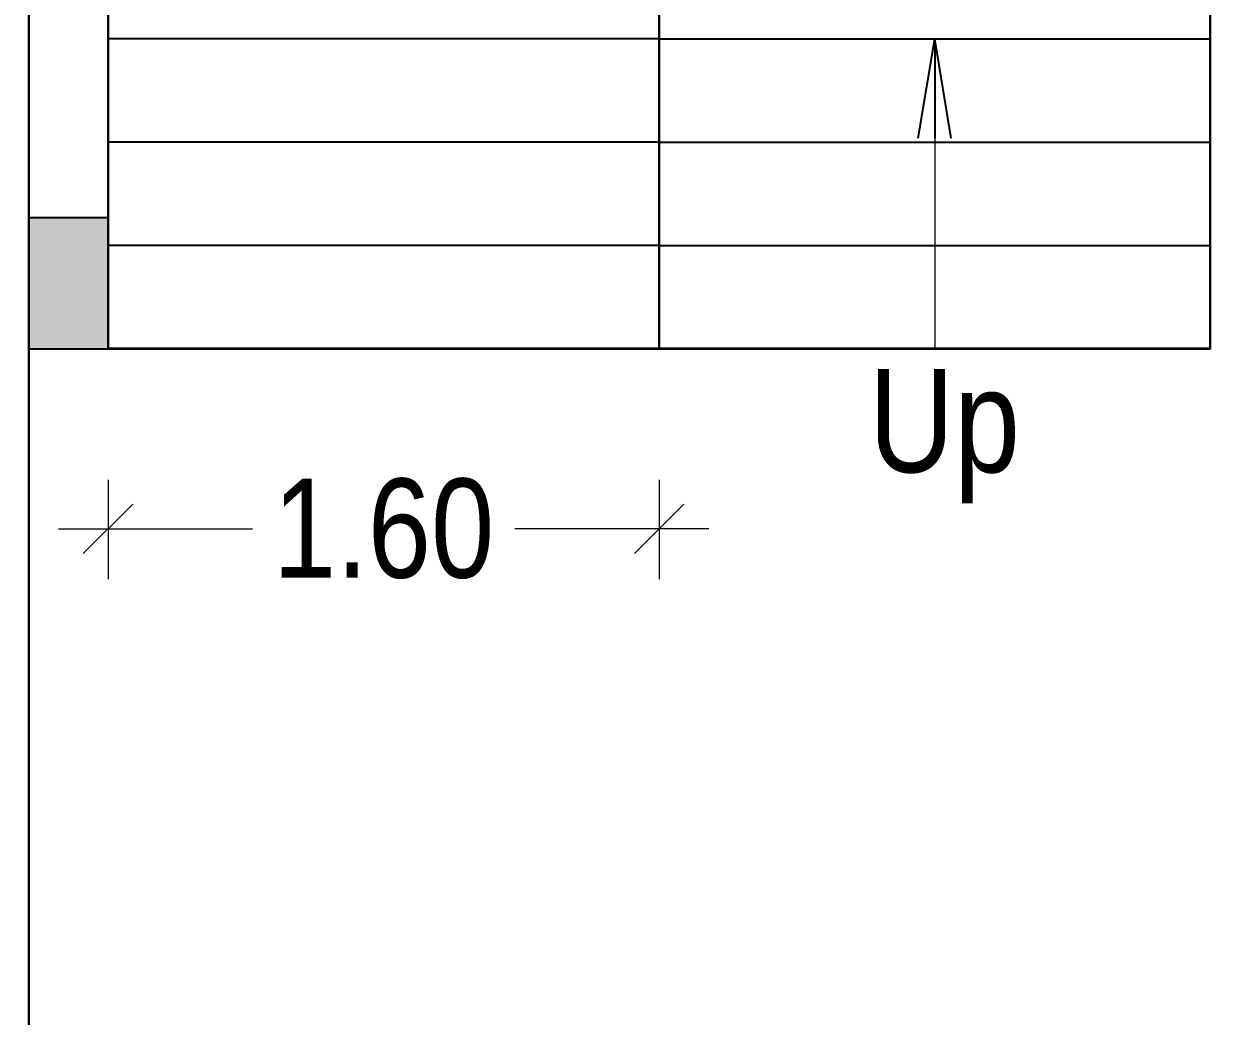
# Model space of a CAD drawing. Header units: metres. Extents: x 2865 to 2957, y -495 to -392.
# Drawn here: x 2871.304 to 2874.749, y -437.315 to -434.433 of the extents above; entities that cross this region are included whole.
import ezdxf

# ---------------------------------------------------------------- set-up
doc = ezdxf.new("R2010")
doc.units = ezdxf.units.M
doc.header["$LTSCALE"] = 12.7
doc.layers.get('Defpoints').update_dxf_attribs({"color": 140})
for name, color, linetype, lineweight in [('A-Flor-Strs', 31, 'Continuous', 25), ('BLK_1_FLR_0_STAIR_1', 7, 'Continuous', 25), ('BLK_1_FLR_0_STAIR_1_FLIGHT_1', 7, 'Continuous', 25), ('BLK_1_FLR_0_STAIR_1_FLIGHT_2', 7, 'Continuous', 25)]:
    doc.layers.add(name, color=color, linetype=linetype, lineweight=lineweight)
for name, color, linetype in [('BLK_0_FLR_0_COVERED_PARKING', 7, 'Continuous'), ('BLK_1_COVERED_AREA', 7, 'Continuous'), ('BLK_1_FLR_0_EXIT_WIDTH_STAIR', 7, 'Continuous'), ('BLK_1_FLR_0_STILT', 7, 'Continuous'), ('BLK_1_LVL_0_BLDG_FOOT_PRINT', 7, 'Continuous'), ('BLK_1_LVL_0_SIDE_SETBACK2', 7, 'Continuous')]:
    doc.layers.add(name, color=color, linetype=linetype)
doc.styles.add('Annotative', font='ARIALN.TTF')
doc.dimstyles.new('BLD OUTER', dxfattribs={"dimscale": 0.096, "dimtxt": 3, "dimasz": 1.5, "dimexe": 1.524, "dimexo": 3.96875, "dimgap": 0.889, "dimtad": 0, "dimzin": 0, "dimdsep": 46, "dimtxsty": 'Annotative', "dimblk": 'OBLIQUE', "dimcen": 0, "dimdle": 1.5, "dimclrd": 256, "dimadec": 0, "dimazin": 0, "dimtfac": 1, "dimtofl": 0, "dimtmove": 0, "dimatfit": 3, "dimldrblk": 'OPEN', "dimfxl": 0, "dimtolj": 1, "dimtzin": 0, "dimlwd": 18, "dimlwe": 18, "dimarcsym": 0})

# ---------------------------------------------------------------- blocks, each defined once
blk = doc.blocks.new('A$C1E8F6F30')
h = blk.add_hatch(color=256)
h.dxf.hatch_style = 1
h.paths.add_polyline_path([(0, 0), (-0.23, 0), (-0.23, -0.38), (0, -0.38)])
blk.add_lwpolyline([(-0.23, -0.38), (0, -0.38), (0, 0), (-0.23, 0)], close=True)
blk = doc.blocks.new('A$C43C371B0')
at = {"lineweight": 15}
h = blk.add_hatch(color=8, dxfattribs=at)
edge = h.paths.add_edge_path(flags=16)
edge.add_ellipse((3.3888, -0.0123), major_axis=(0, -0.00177), ratio=0.5, start_angle=173.0752, end_angle=255.4624)
edge.add_line((3.388, -0.0119), (3.388, -0.02))
edge.add_line((3.388, -0.02), (3.3869, -0.02))
edge.add_line((3.3869, -0.02), (3.3869, -0.0122))
edge.add_ellipse((3.3857, -0.013), major_axis=(0, -0.00259), ratio=0.5, start_angle=109.0926, end_angle=187.0138)
edge.add_line((3.3855, -0.0105), (3.3855, -0.0199))
edge.add_line((3.3855, -0.0199), (3.3845, -0.0199))
edge.add_line((3.3845, -0.0199), (3.3845, -0.0262))
edge.add_line((3.3845, -0.0262), (3.3842, -0.0262))
edge.add_line((3.3842, -0.0262), (3.3842, -0.027))
edge.add_ellipse((3.3898, -0.0189), major_axis=(0, -0.0139), ratio=0.5, start_angle=-54.3478, end_angle=-19.2121)
edge.add_ellipse((3.3888, -0.0205), major_axis=(0, -0.0118), ratio=0.5, start_angle=-12.9228, end_angle=16.0502)
edge.add_ellipse((3.3892, -0.0233), major_axis=(0, -0.00891), ratio=0.5, start_angle=16.0502, end_angle=75.0584)
edge.add_ellipse((3.3861, -0.0217), major_axis=(0, -0.0154), ratio=0.5, start_angle=75.465, end_angle=87.697)
edge.add_line((3.3938, -0.0223), (3.3938, -0.0111))
edge.add_ellipse((3.3943, -0.0111), major_axis=(0, -0.00115), ratio=0.5, start_angle=90, end_angle=270, ccw=False)
edge.add_line((3.3949, -0.0111), (3.3949, -0.0234))
edge.add_ellipse((3.3978, -0.0234), major_axis=(0, -0.00581), ratio=0.5, start_angle=-90, end_angle=90)
edge.add_line((3.4007, -0.0234), (3.4007, -0.0112))
edge.add_ellipse((3.4013, -0.0112), major_axis=(0, -0.00107), ratio=0.5, start_angle=90, end_angle=270, ccw=False)
edge.add_line((3.4018, -0.0112), (3.4018, -0.0201))
edge.add_ellipse((3.4035, -0.0201), major_axis=(0, -0.00344), ratio=0.5, start_angle=-90, end_angle=90)
edge.add_line((3.4052, -0.0201), (3.4052, -0.0142))
edge.add_ellipse((3.4058, -0.0142), major_axis=(0, -0.00107), ratio=0.5, start_angle=90, end_angle=270, ccw=False)
edge.add_line((3.4063, -0.0142), (3.4063, -0.0179))
edge.add_ellipse((3.4071, -0.0177), major_axis=(0, -0.00157), ratio=0.5, start_angle=-83.4027, end_angle=2.5647)
edge.add_ellipse((3.4069, -0.0169), major_axis=(0, -0.00237), ratio=0.5, start_angle=8.9401, end_angle=73.4184)
edge.add_ellipse((3.4071, -0.0158), major_axis=(0, -0.00263), ratio=0.5, start_angle=369.3553, end_angle=408.8734, ccw=False)
edge.add_ellipse((3.4074, -0.0179), major_axis=(0, -0.000606), ratio=0.5, start_angle=277.7314, end_angle=347.0675, ccw=False)
edge.add_line((3.4071, -0.0179), (3.4071, -0.0142))
edge.add_ellipse((3.4057, -0.0142), major_axis=(0, -0.00272), ratio=0.5, start_angle=90, end_angle=270)
edge.add_line((3.4043, -0.0142), (3.4043, -0.0201))
edge.add_ellipse((3.4038, -0.0201), major_axis=(0, -0.000963), ratio=0.5, start_angle=270, end_angle=450, ccw=False)
edge.add_line((3.4034, -0.0201), (3.4034, -0.0112))
edge.add_ellipse((3.4011, -0.0112), major_axis=(0, -0.00459), ratio=0.5, start_angle=90, end_angle=270)
edge.add_line((3.3988, -0.0112), (3.3988, -0.0234))
edge.add_ellipse((3.3982, -0.0234), major_axis=(0, -0.00117), ratio=0.5, start_angle=270, end_angle=450, ccw=False)
edge.add_line((3.3976, -0.0234), (3.3976, -0.0112))
edge.add_ellipse((3.3943, -0.0112), major_axis=(0, -0.00664), ratio=0.5, start_angle=90, end_angle=270)
edge.add_line((3.391, -0.0112), (3.391, -0.0232))
edge.add_ellipse((3.3905, -0.0232), major_axis=(0, -0.00095), ratio=0.5, start_angle=0, end_angle=90, ccw=False)
edge.add_line((3.3905, -0.0242), (3.3894, -0.0242))
edge.add_ellipse((3.3894, -0.0232), major_axis=(0, -0.00095), ratio=0.5, start_angle=270, end_angle=360, ccw=False)
edge.add_line((3.3889, -0.0232), (3.3889, -0.0105))
edge.add_line((3.3889, -0.0105), (3.3889, -0.0105))
edge = h.paths.add_edge_path(flags=16)
edge.add_line((3.3905, -0.0051), (3.3896, -0.0071))
edge.add_line((3.3896, -0.0071), (3.388, -0.0071))
edge.add_ellipse((3.3873, -0.008), major_axis=(0, -0.00172), ratio=0.5, start_angle=123.4845, end_angle=146.5155)
edge.add_line((3.3878, -0.0066), (3.3878, -0.0047))
edge.add_ellipse((3.3873, -0.0033), major_axis=(0, -0.00166), ratio=0.5, start_angle=34.9708, end_angle=325.0292)
edge.add_line((3.3868, -0.0047), (3.3868, -0.0066))
edge.add_ellipse((3.3873, -0.008), major_axis=(0, -0.00172), ratio=0.5, start_angle=213.4845, end_angle=236.5155)
edge.add_line((3.3866, -0.0071), (3.385, -0.0071))
edge.add_line((3.385, -0.0071), (3.3841, -0.0051))
edge.add_ellipse((3.3837, -0.0057), major_axis=(0, -0.00095), ratio=0.5, start_angle=131.3596, end_angle=311.3596)
edge.add_line((3.3834, -0.0063), (3.3845, -0.009))
edge.add_line((3.3845, -0.009), (3.3866, -0.009))
edge.add_ellipse((3.3873, -0.008), major_axis=(0, -0.00172), ratio=0.5, start_angle=-56.5155, end_angle=56.5155)
edge.add_line((3.388, -0.009), (3.39, -0.009))
edge.add_line((3.39, -0.009), (3.3912, -0.0063))
edge.add_ellipse((3.3908, -0.0057), major_axis=(0, -0.00095), ratio=0.5, start_angle=48.6404, end_angle=228.6404)
h.paths.add_polyline_path([(3.3813, -0.0217), (3.3813, -0.0095), (3.3831, -0.0095), (3.3831, -0.0217)], flags=16)
edge = h.paths.add_edge_path(flags=16)
edge.add_ellipse((3.3806, -0.0181), major_axis=(0, -0.000952), ratio=0.5, start_angle=0, end_angle=360, ccw=False)
edge = h.paths.add_edge_path(flags=16)
edge.add_ellipse((3.3806, -0.0206), major_axis=(0, -0.000952), ratio=0.5, start_angle=0, end_angle=360, ccw=False)
edge = h.paths.add_edge_path(flags=16)
edge.add_ellipse((3.3806, -0.0156), major_axis=(0, -0.000952), ratio=0.5, start_angle=0, end_angle=360, ccw=False)
edge = h.paths.add_edge_path(flags=16)
edge.add_ellipse((3.3806, -0.0131), major_axis=(0, -0.000952), ratio=0.5, start_angle=0, end_angle=360, ccw=False)
edge = h.paths.add_edge_path(flags=16)
edge.add_ellipse((3.3806, -0.0106), major_axis=(0, -0.000952), ratio=0.5, start_angle=0, end_angle=360, ccw=False)
edge = h.paths.add_edge_path()
edge.add_ellipse((3.3934, 0), major_axis=(0, -0.0367), ratio=0.5, start_angle=-90, end_angle=90, ccw=False)
edge.add_line((3.3751, 0), (3.4118, 0))
blk = doc.blocks.new('A$C3D04333F')
at = {"xscale": -1}
blk.add_blockref('A$C43C371B0', (3.7548, 1.25), dxfattribs=at)
blk = doc.blocks.new('_Oblique')
at = {"color": 0, "linetype": 'ByBlock', "lineweight": -2}
blk.add_line((-0.5, -0.5), (0.5, 0.5), dxfattribs=at)
blk = doc.blocks.new('*D86')
at = {"layer": 'Defpoints', "color": 0, "linetype": 'Continuous'}
for p in [(2873.1491, -432.0766), (2872.9604, -435.3766), (2873.1491, -435.3766)]:
    blk.add_point(p, dxfattribs=at)
at = {"layer": 'BLK_1_FLR_0_STAIR_1_FLIGHT_2', "color": 0, "linetype": 'Continuous', "lineweight": 25, "insert": (2872.9604, -433.7266), "char_height": 0.288, "attachment_point": 5, "rotation": 90, "style": 'Annotative'}
blk.add_mtext('\\A1;3.30', dxfattribs=at)
blk = doc.blocks.new('_Open')
at = {"color": 0, "linetype": 'ByBlock', "lineweight": -2}
for p, q in [((-1, 0.167), (0, 0)), ((-1, -0.167), (0, 0)), ((0, 0), (-1, 0))]:
    blk.add_line(p, q, dxfattribs=at)
blk = doc.blocks.new('*D91')
at = {"layer": 'Defpoints', "color": 0, "linetype": 'Continuous'}
for p in [(2874.7491, -432.0766), (2874.5604, -435.3766), (2874.7491, -435.3766)]:
    blk.add_point(p, dxfattribs=at)
at = {"layer": 'BLK_1_FLR_0_STAIR_1_FLIGHT_1', "color": 0, "linetype": 'Continuous', "lineweight": 25, "insert": (2874.5604, -433.7266), "char_height": 0.288, "attachment_point": 5, "rotation": 90, "style": 'Annotative'}
blk.add_mtext('\\A1;3.30', dxfattribs=at)
blk = doc.blocks.new('*D113')
at = {"layer": 'BLK_1_FLR_0_EXIT_WIDTH_STAIR', "color": 0, "lineweight": 18}
for p, q in [((2871.5491, -435.7576), (2871.5491, -436.046)), ((2873.1491, -435.7576), (2873.1491, -436.046))]:
    blk.add_line(p, q, dxfattribs=at)
at = {"layer": 'BLK_1_FLR_0_EXIT_WIDTH_STAIR', "lineweight": 18}
for p, q in [((2871.4051, -435.8997), (2871.9685, -435.8997)), ((2873.2931, -435.8997), (2872.7297, -435.8997))]:
    blk.add_line(p, q, dxfattribs=at)
at = {"layer": 'Defpoints', "color": 0}
for p in [(2871.5491, -435.3766), (2873.1491, -435.3766), (2871.5491, -435.8997)]:
    blk.add_point(p, dxfattribs=at)
at = {"layer": 'BLK_1_FLR_0_EXIT_WIDTH_STAIR', "lineweight": 18, "xscale": 0.144, "yscale": 0.144, "zscale": 0.144, "rotation": 180}
blk.add_blockref('_Oblique', (2871.5491, -435.8997), dxfattribs=at)
at = {"layer": 'BLK_1_FLR_0_EXIT_WIDTH_STAIR', "lineweight": 18, "xscale": 0.144, "yscale": 0.144, "zscale": 0.144}
blk.add_blockref('_Oblique', (2873.1491, -435.8997), dxfattribs=at)
at = {"layer": 'BLK_1_FLR_0_EXIT_WIDTH_STAIR', "color": 0, "insert": (2872.3491, -435.8997), "char_height": 0.288, "attachment_point": 5, "style": 'Annotative'}
blk.add_mtext('\\A1;1.60', dxfattribs=at)

msp = doc.modelspace()

# ---------------------------------------------------------------- linework, layer by layer
for points in [[(2871.3191, -460.9566), (2884.7628, -460.9566), (2884.7628, -399.5803), (2871.3191, -399.5803)], [(2873.1491, -432.0766), (2871.5491, -432.0766), (2871.5491, -435.3766), (2873.1491, -435.3766)], [(2874.7491, -432.0766), (2873.1491, -432.0766), (2873.1491, -435.3766), (2874.7491, -435.3766)]]:
    msp.add_lwpolyline(points, close=True)
msp.add_lwpolyline([(2871.5491, -435.3766), (2871.5491, -430.4766), (2874.7491, -430.4766), (2874.7491, -435.3766), (2873.1491, -435.3766), (2873.1491, -432.0766), (2873.1491, -435.3766), (2871.5491, -435.3766)])
at = {"layer": 'A-Flor-Strs', "color": 32, "linetype": 'Continuous', "lineweight": 35}
for p, q in [((2873.1491, -435.3766), (2871.5491, -435.3766)), ((2874.7491, -435.3766), (2873.1491, -435.3766))]:
    msp.add_line(p, q, dxfattribs=at)
at = {"layer": 'A-Flor-Strs', "color": 31, "linetype": 'Continuous', "lineweight": 25}
for points in [[(2873.1491, -434.4766), (2871.5491, -434.4766)], [(2873.1491, -434.4766), (2874.7491, -434.4766)], [(2873.1491, -434.7766), (2871.5491, -434.7766)], [(2873.1491, -434.7766), (2874.7491, -434.7766)], [(2873.1491, -435.0766), (2871.5491, -435.0766)], [(2873.1491, -435.0766), (2874.7491, -435.0766)], [(2873.1491, -435.3766), (2871.5491, -435.3766)], [(2873.1491, -435.3766), (2874.7491, -435.3766)]]:
    msp.add_lwpolyline(points, dxfattribs=at)
at = {"layer": 'BLK_0_FLR_0_COVERED_PARKING', "color": 173}
msp.add_lwpolyline([(2871.3191, -460.9566), (2884.7628, -460.9566), (2884.7628, -399.5803), (2871.3191, -399.5803)], close=True, dxfattribs=at)
at = {"layer": 'BLK_1_COVERED_AREA', "color": 140}
msp.add_lwpolyline([(2871.3191, -460.9566), (2884.7628, -460.9566), (2884.7628, -399.5803), (2871.3191, -399.5803)], close=True, dxfattribs=at)
at = {"layer": 'BLK_1_FLR_0_STAIR_1', "color": 1}
msp.add_lwpolyline([(2871.5491, -435.3766), (2871.5491, -430.4766), (2874.7491, -430.4766), (2874.7491, -435.3766), (2873.1491, -435.3766), (2873.1491, -432.0766), (2873.1491, -435.3766), (2871.5491, -435.3766)], dxfattribs=at)
at = {"layer": 'BLK_1_FLR_0_STAIR_1_FLIGHT_1', "color": 7, "linetype": 'Continuous', "lineweight": 35}
msp.add_line((2874.7491, -435.3766), (2873.1491, -435.3766), dxfattribs=at)
at = {"layer": 'BLK_1_FLR_0_STAIR_1_FLIGHT_1', "color": 7}
msp.add_lwpolyline([(2874.7491, -432.0766), (2873.1491, -432.0766), (2873.1491, -435.3766), (2874.7491, -435.3766)], close=True, dxfattribs=at)
at = {"layer": 'BLK_1_FLR_0_STAIR_1_FLIGHT_1', "color": 7, "linetype": 'Continuous', "lineweight": 25}
for points in [[(2873.1491, -434.4766), (2874.7491, -434.4766)], [(2873.1491, -434.7766), (2874.7491, -434.7766)], [(2873.1491, -435.0766), (2874.7491, -435.0766)], [(2873.1491, -435.3766), (2874.7491, -435.3766)]]:
    msp.add_lwpolyline(points, dxfattribs=at)
at = {"layer": 'BLK_1_FLR_0_STAIR_1_FLIGHT_2', "color": 7, "linetype": 'Continuous', "lineweight": 35}
msp.add_line((2873.1491, -435.3766), (2871.5491, -435.3766), dxfattribs=at)
at = {"layer": 'BLK_1_FLR_0_STAIR_1_FLIGHT_2', "color": 7}
msp.add_lwpolyline([(2873.1491, -432.0766), (2871.5491, -432.0766), (2871.5491, -435.3766), (2873.1491, -435.3766)], close=True, dxfattribs=at)
at = {"layer": 'BLK_1_FLR_0_STAIR_1_FLIGHT_2', "color": 7, "linetype": 'Continuous', "lineweight": 25}
for points in [[(2873.1491, -434.4766), (2871.5491, -434.4766)], [(2873.1491, -434.7766), (2871.5491, -434.7766)], [(2873.1491, -435.0766), (2871.5491, -435.0766)], [(2873.1491, -435.3766), (2871.5491, -435.3766)]]:
    msp.add_lwpolyline(points, dxfattribs=at)
at = {"layer": 'BLK_1_FLR_0_STILT', "color": 7}
msp.add_lwpolyline([(2871.3191, -460.9566), (2884.7628, -460.9566), (2884.7628, -399.5803), (2871.3191, -399.5803)], close=True, dxfattribs=at)
at = {"layer": 'BLK_1_LVL_0_BLDG_FOOT_PRINT', "color": 1}
msp.add_lwpolyline([(2871.3191, -460.9566), (2884.7628, -460.9566), (2884.7628, -399.5803), (2871.3191, -399.5803)], close=True, dxfattribs=at)
at = {"layer": 'BLK_1_LVL_0_SIDE_SETBACK2', "color": 102}
msp.add_lwpolyline([(2869.8202, -460.9566), (2871.3191, -460.9566), (2871.3191, -399.5803), (2867.6507, -399.5803), (2866.8347, -399.9513)], close=True, dxfattribs=at)

# ---------------------------------------------------------------- block references
for name, p in [('A$C1E8F6F30', (2871.5491, -434.9966)), ('A$C3D04333F', (2873.3828, -447.5566)), ('A$C3D04333F', (2873.3828, -450.0566)), ('A$C3D04333F', (2873.3828, -452.8566)), ('A$C3D04333F', (2873.3828, -455.3566)), ('A$C3D04333F', (2873.3828, -458.1566)), ('A$C3D04333F', (2873.3828, -460.6566))]:
    msp.add_blockref(name, p)

# ---------------------------------------------------------------- texts
at = {"style": 'Annotative'}
msp.add_text('Up', height=0.3, dxfattribs=at).set_placement((2873.7575, -435.7353))

# ---------------------------------------------------------------- dimensions: what is measured, and where the dimension line sits
at = {"layer": 'BLK_1_FLR_0_EXIT_WIDTH_STAIR', "color": 1}
dim = msp.add_aligned_dim(p1=(2873.1491, -435.3766), p2=(2871.5491, -435.3766), distance=0.5231, dimstyle='BLD OUTER', override={"dimpost": '\\X'}, dxfattribs=at)
dim.commit()
dim.dimension.update_dxf_attribs({"geometry": '*D113', "text_midpoint": (2872.3491, -435.8997)})
at = {"layer": 'BLK_1_FLR_0_STAIR_1_FLIGHT_1', "color": 1, "linetype": 'Continuous', "lineweight": 25}
dim = msp.add_aligned_dim(p1=(2874.7491, -432.0766), p2=(2874.7491, -435.3766), distance=-0.1886, dimstyle='BLD OUTER', override={"dimpost": '\\X', "dimse1": 1, "dimse2": 1, "dimsd1": 1, "dimsd2": 1}, dxfattribs=at)
dim.commit()
dim.dimension.update_dxf_attribs({"geometry": '*D91', "text_midpoint": (2874.5604, -433.7266)})
at = {"layer": 'BLK_1_FLR_0_STAIR_1_FLIGHT_2', "color": 1, "linetype": 'Continuous', "lineweight": 25}
dim = msp.add_aligned_dim(p1=(2873.1491, -432.0766), p2=(2873.1491, -435.3766), distance=-0.1886, dimstyle='BLD OUTER', override={"dimpost": '\\X', "dimse1": 1, "dimse2": 1, "dimsd1": 1, "dimsd2": 1}, dxfattribs=at)
dim.commit()
dim.dimension.update_dxf_attribs({"geometry": '*D86', "text_midpoint": (2872.9604, -433.7266)})

# ---------------------------------------------------------------- leaders
msp.add_leader([(2873.9491, -434.4766), (2873.9491, -435.3766)], dimstyle='BLD OUTER', override={"dimasz": 3, "dimgap": 0.889, "dimtad": 0})

doc.saveas('drawing.dxf')
